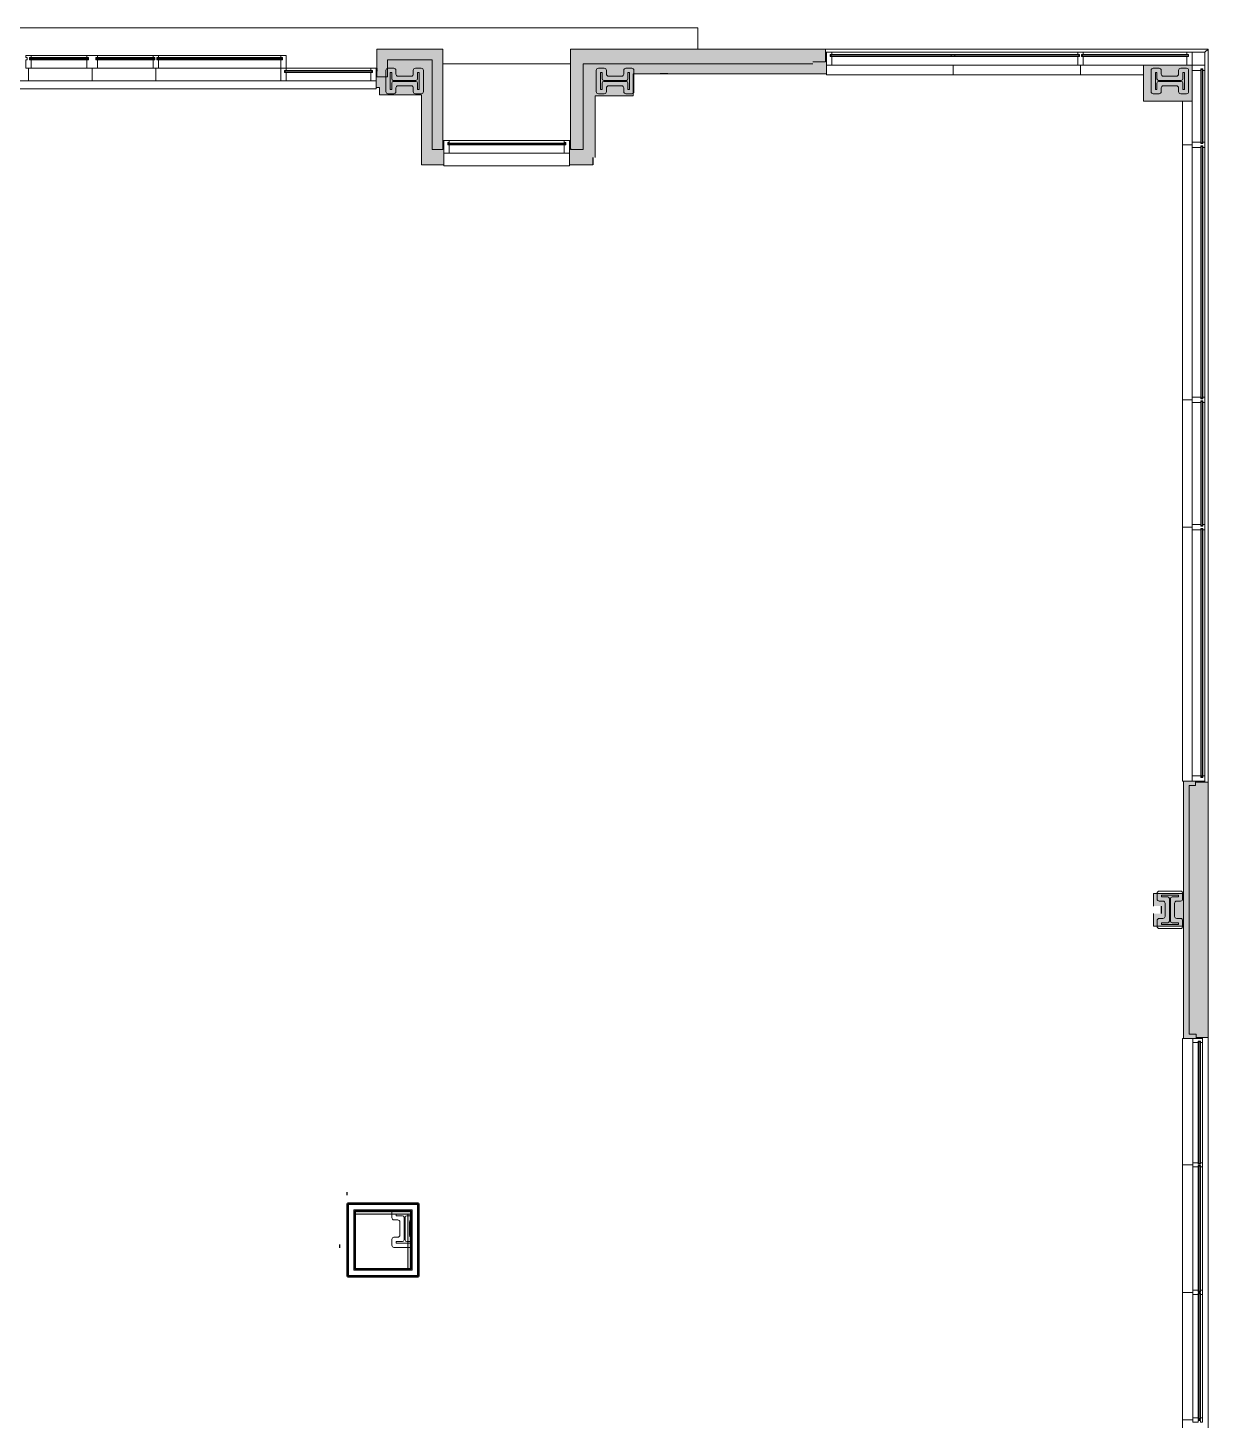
# Model space of a CAD drawing. Header units: inches. Extents: x 1724 to 4524, y -664 to 702.
# Drawn here: x 3969 to 4524, y 47 to 702 of the extents above; entities that cross this region are included whole.
import ezdxf

# ---------------------------------------------------------------- set-up
doc = ezdxf.new("R2010")
doc.units = ezdxf.units.IN
doc.header["$MEASUREMENT"] = 0
for name, color, linetype, lineweight in [('A-DOOR', 7, 'Continuous', 9), ('A-GENM', 7, 'Continuous', 9), ('A-WALL', 7, 'Continuous', 9), ('A-Wall-Patt', 7, 'Continuous', 9), ('B-BASE', 7, 'Continuous', 9), ('I-WALL', 2, 'Continuous', 13), ('NABCA_dwg', 8, 'Continuous', 9), ('NB-ROD-SEAL', 7, 'Continuous', 9), ('NB-WIND-EXT', 7, 'Continuous', 9), ('NB-WIND-MULL', 7, 'Continuous', 9), ('NB-WIND-SILL', 7, 'Continuous', 9)]:
    doc.layers.add(name, color=color, linetype=linetype, lineweight=lineweight)
pattern_1 = [(0, (0, 0), (30.72, 7.68), [1.267, -21.773, 1.267, -21.773, -122.88]), (0, (0, 0), (30.72, 7.68), [-46.08, 1.267, -44.813, 1.267, -21.773, -53.76]), (0, (0, 0), (30.72, 7.68), [-115.2, 1.267, -14.093, 1.267, -37.133]), (120, (11.52, 3.84), (-22.011075, 22.7643), [1.267, -21.773, 1.267, -21.773, -122.88]), (120, (11.52, 3.84), (-22.011075, 22.7643), [-46.08, 1.267, -44.813, 1.267, -21.773, -53.76]), (120, (11.52, 3.84), (-22.011075, 22.7643), [-115.2, 1.267, -14.093, 1.267, -37.133]), (240, (15.36, 19.2), (-8.708925, -30.4443), [1.267, -21.773, 1.267, -21.773, -122.88]), (240, (15.36, 19.2), (-8.708925, -30.4443), [-46.08, 1.267, -44.813, 1.267, -21.773, -53.76]), (240, (15.36, 19.2), (-8.708925, -30.4443), [-115.2, 1.267, -14.093, 1.267, -37.133])]

# ---------------------------------------------------------------- blocks, each defined once
blk = doc.blocks.new('NABCA_dwg_MA-2900-8th-120718_dwg-2391440-New Construction - Test Fit Plan-2421454-Existing - Survey')
at = {"layer": 'B-BASE'}
for points in [[(-5937.71, -2602.6), (-5937.71, -2591.1), (-5938.21, -2591.1), (-5938.21, -2548.1), (-5969.21, -2548.1), (-5969.21, -2557.1), (-5969.59, -2557.1), (-5969.59, -2566.23), (-5968.04, -2566.23), (-5968.04, -2569.6), (-5948.34, -2569.6), (-5948.34, -2602.6)], [(-5867.71, -2602.6), (-5867.71, -2599.1), (-5866.59, -2599.1), (-5866.59, -2570.15), (-5848.67, -2570.15), (-5848.67, -2559.73), (-5757.71, -2559.73), (-5757.71, -2549.6), (-5758.21, -2549.6), (-5758.21, -2548.1), (-5878.21, -2548.1), (-5878.21, -2591.1), (-5878.59, -2591.1), (-5878.59, -2602.6)], [(-5585.71, -2572.6), (-5585.71, -2555.6), (-5608.59, -2555.6), (-5608.59, -2572.6)], [(-5580.84, -3013.6), (-5580.84, -3013.1), (-5578.21, -3013.1), (-5578.21, -2893.1), (-5579.71, -2893.1), (-5579.71, -2892.6), (-5589.84, -2892.6), (-5589.84, -2945.35), (-5603.84, -2945.35), (-5603.84, -2951.35), (-5600.21, -2951.35), (-5600.21, -2954.85), (-5603.84, -2954.85), (-5603.84, -2960.85), (-5589.84, -2960.85), (-5589.84, -3013.6)], [(-5979.67, -3122.15), (-5979.54, -3122.15), (-5979.54, -3096.27), (-5954.71, -3096.27), (-5954.71, -3122.15), (-5953.21, -3122.15), (-5953.21, -3094.77), (-5979.67, -3094.77), (-5979.67, -3118.17)]]:
    blk.add_hatch(color=256, dxfattribs=at).paths.add_polyline_path(points, flags=0)
at = {"layer": 'A-DOOR', "color": 10, "lineweight": 30}
blk.add_line((-5983.17, -3087.39), (-5983.17, -3085.89), dxfattribs=at)
at = {"layer": 'A-GENM', "color": 10, "lineweight": 30}
blk.add_line((-5986.67, -3112.14), (-5986.67, -3110.64), dxfattribs=at)
at = {"layer": 'A-WALL', "color": 10, "lineweight": 30}
for p, q in [((-5832.46, -2559.73), (-5835.96, -2559.73)), ((-5867.71, -2599.1), (-5867.71, -2602.6)), ((-5600.21, -2954.85), (-5600.21, -2951.35))]:
    blk.add_line(p, q, dxfattribs=at)
at = {"layer": 'B-BASE'}
for p, q in [((-5755.59, -2551.4), (-5755.59, -2550.8)), ((-5699.09, -2551.4), (-5699.09, -2550.8)), ((-5697.34, -2551.4), (-5697.34, -2550.8)), ((-5639.09, -2551.4), (-5639.09, -2550.8)), ((-5637.34, -2551.4), (-5637.34, -2550.8)), ((-5964.04, -2557.1), (-5961.29, -2557.1)), ((-5959.29, -2560.85), (-5953.13, -2560.85)), ((-5952.13, -2558.6), (-5952.13, -2558.1)), ((-5952.13, -2559.85), (-5952.13, -2558.64)), ((-5951.13, -2557.1), (-5948.38, -2557.1)), ((-5947.38, -2558.1), (-5947.38, -2568.1)), ((-5938.21, -2555.1), (-5878.21, -2555.1)), ((-5866.04, -2568.1), (-5866.04, -2558.1)), ((-5865.04, -2557.1), (-5862.29, -2557.1)), ((-5861.29, -2558.1), (-5861.29, -2559.85)), ((-5860.29, -2560.85), (-5854.13, -2560.85)), ((-5853.13, -2559.85), (-5853.13, -2558.1)), ((-5852.13, -2557.1), (-5849.38, -2557.1)), ((-5698.21, -2555.6), (-5698.21, -2560.23)), ((-5638.21, -2555.6), (-5638.21, -2560.23)), ((-5605.04, -2568.1), (-5605.04, -2558.1)), ((-5604.04, -2557.1), (-5601.29, -2557.1)), ((-5600.29, -2558.1), (-5600.29, -2559.85)), ((-5599.29, -2560.85), (-5593.13, -2560.85)), ((-5592.13, -2559.85), (-5592.13, -2558.1)), ((-5591.13, -2557.1), (-5588.38, -2557.1)), ((-5587.38, -2558.1), (-5587.38, -2568.1)), ((-5581.51, -2557.73), (-5580.91, -2557.73)), ((-5579.71, -2555.6), (-5579.71, -2591.85)), ((-5961.54, -2562.85), (-5950.88, -2562.85)), ((-5950.88, -2563.35), (-5961.54, -2563.35)), ((-5960.29, -2566.35), (-5960.29, -2568.1)), ((-5953.13, -2565.35), (-5959.29, -2565.35)), ((-5952.13, -2568.1), (-5952.13, -2566.35)), ((-5862.54, -2562.85), (-5851.88, -2562.85)), ((-5851.88, -2563.35), (-5862.54, -2563.35)), ((-5861.29, -2566.35), (-5861.29, -2568.1)), ((-5854.13, -2565.35), (-5860.29, -2565.35)), ((-5853.13, -2568.1), (-5853.13, -2566.35)), ((-5601.54, -2562.85), (-5590.88, -2562.85)), ((-5590.88, -2563.35), (-5601.54, -2563.35)), ((-5600.29, -2566.35), (-5600.29, -2568.1)), ((-5593.13, -2565.35), (-5599.29, -2565.35)), ((-5592.13, -2568.1), (-5592.13, -2566.35)), ((-5961.29, -2569.1), (-5964.04, -2569.1)), ((-5948.38, -2569.1), (-5951.13, -2569.1)), ((-5862.29, -2569.1), (-5865.04, -2569.1)), ((-5849.38, -2569.1), (-5852.13, -2569.1)), ((-5601.29, -2569.1), (-5604.04, -2569.1)), ((-5588.38, -2569.1), (-5591.13, -2569.1)), ((-5590.34, -2572.6), (-5590.34, -2892.56)), ((-5935.59, -2592.3), (-5935.59, -2592.9)), ((-5935.21, -2591.1), (-5881.09, -2591.1)), ((-5880.71, -2592.9), (-5880.71, -2592.3)), ((-5585.71, -2593.1), (-5590.34, -2593.1)), ((-5581.51, -2592.23), (-5580.91, -2592.23)), ((-5581.51, -2593.98), (-5580.91, -2593.98)), ((-5585.71, -2594.35), (-5585.71, -2771.85)), ((-5579.71, -2594.35), (-5579.71, -2771.85)), ((-5585.71, -2713.1), (-5590.34, -2713.1)), ((-5581.51, -2712.23), (-5580.91, -2712.23)), ((-5581.51, -2713.98), (-5580.91, -2713.98)), ((-5585.71, -2773.1), (-5590.34, -2773.1)), ((-5581.51, -2772.23), (-5580.91, -2772.23)), ((-5581.51, -2773.98), (-5580.91, -2773.98)), ((-5602.21, -2948.02), (-5602.21, -2945.27)), ((-5601.21, -2944.27), (-5591.21, -2944.27)), ((-5590.21, -2945.27), (-5590.21, -2948.02)), ((-5599.46, -2949.02), (-5601.21, -2949.02)), ((-5598.46, -2956.18), (-5598.46, -2950.02)), ((-5593.96, -2950.02), (-5593.96, -2956.18)), ((-5591.21, -2949.02), (-5592.96, -2949.02)), ((-5602.21, -2960.93), (-5602.21, -2958.18)), ((-5601.21, -2957.18), (-5599.46, -2957.18)), ((-5592.96, -2957.18), (-5591.21, -2957.18)), ((-5590.21, -2958.18), (-5590.21, -2960.93)), ((-5591.21, -2961.93), (-5601.21, -2961.93)), ((-5590.34, -3013.6), (-5589.84, -3013.6)), ((-5582.64, -3014.85), (-5582.64, -3072.85)), ((-5582.04, -3014.85), (-5582.04, -3072.85)), ((-5582.04, -3072.48), (-5582.64, -3072.48)), ((-5585.34, -3073.1), (-5590.34, -3073.1)), ((-5585.71, -3073.1), (-5589.84, -3073.1)), ((-5585.34, -3074.1), (-5585.34, -3132.1)), ((-5582.64, -3073.35), (-5582.64, -3132.85)), ((-5582.04, -3073.73), (-5582.64, -3073.73)), ((-5582.04, -3073.35), (-5582.04, -3132.85)), ((-5580.84, -3074.1), (-5580.84, -3132.1)), ((-5962.21, -3098.02), (-5962.21, -3095.27)), ((-5956.46, -3108.43), (-5956.46, -3097.77)), ((-5955.96, -3097.77), (-5955.96, -3108.43)), ((-5953.21, -3097.02), (-5955.21, -3097.02)), ((-5959.46, -3099.02), (-5961.21, -3099.02)), ((-5958.46, -3106.18), (-5958.46, -3100.02)), ((-5953.96, -3100.02), (-5953.96, -3106.18)), ((-5962.21, -3110.93), (-5962.21, -3108.18)), ((-5961.21, -3107.18), (-5959.46, -3107.18)), ((-5955.21, -3109.18), (-5953.21, -3109.18)), ((-5953.21, -3111.93), (-5961.21, -3111.93)), ((-5954.71, -3111.93), (-5954.71, -3122.15)), ((-5585.34, -3133.1), (-5590.21, -3133.1)), ((-5585.34, -3134.1), (-5585.34, -3192.1)), ((-5582.04, -3132.48), (-5582.64, -3132.48)), ((-5582.64, -3133.35), (-5582.64, -3192.85)), ((-5582.04, -3133.73), (-5582.64, -3133.73)), ((-5582.04, -3133.35), (-5582.04, -3192.85)), ((-5580.84, -3134.1), (-5580.84, -3192.1)), ((-5585.34, -3193.1), (-5590.34, -3193.1)), ((-5582.04, -3192.48), (-5582.64, -3192.48))]:
    blk.add_line(p, q, dxfattribs=at)
at = {"layer": 'B-BASE', "flags": 128}
for points in [[(-5935.21, -3896.6), (-5935.21, -3904.1), (-8374.21, -3904.1), (-8374.21, -2881.08), (-8378.21, -2881.08), (-8378.21, -2538.1), (-5818.21, -2538.1), (-5818.21, -2548.1)], [(-5969.59, -2561.6), (-5969.59, -2566.23), (-5968.04, -2566.23), (-5968.04, -2569.6), (-5948.38, -2569.6), (-5968.04, -2569.6), (-5968.04, -2566.23), (-5969.59, -2566.23), (-5969.59, -2558.6), (-5969.59, -2557.1), (-5969.21, -2557.1), (-5969.21, -2548.1), (-5938.21, -2548.1), (-5938.21, -2591.1), (-5937.71, -2591.1), (-5937.71, -2593.6), (-5937.71, -2602.6), (-5948.34, -2602.6), (-5948.34, -2593.6), (-5948.34, -2569.6), (-5948.38, -2569.6), (-5948.34, -2569.6), (-5948.34, -2593.6), (-5948.34, -2602.6), (-5937.71, -2602.6), (-5937.71, -2594.6)], [(-5878.59, -2594.6), (-5878.59, -2602.6), (-5867.71, -2602.6), (-5878.59, -2602.6), (-5878.59, -2593.6), (-5878.59, -2591.1), (-5878.21, -2591.1), (-5878.21, -2548.1), (-5758.21, -2548.1), (-5578.21, -2548.1), (-5579.71, -2549.6)], [(-5764.21, -2554.1), (-5758.21, -2554.1), (-5758.21, -2548.1), (-5878.21, -2548.1), (-5878.21, -2593.6), (-5878.21, -2595.35), (-5872.21, -2595.35), (-5872.21, -2593.6), (-5872.21, -2555.1), (-5764.21, -2555.1)], [(-5758.21, -2548.1), (-5758.21, -2549.6), (-5757.71, -2549.6), (-5757.71, -2551.88), (-5757.71, -2555.6), (-5755.21, -2555.6), (-5755.21, -2551.88), (-5755.21, -2551.6), (-5755.96, -2551.6), (-5755.96, -2550.6), (-5755.21, -2550.6), (-5755.21, -2549.6), (-5699.46, -2549.6), (-5639.46, -2549.6)], [(-5578.21, -2548.1), (-5578.21, -2593.1), (-5578.21, -2893.1), (-5578.21, -2947.92), (-5578.21, -3013.1), (-5583.84, -3013.1), (-5578.21, -3013.1)], [(-5755.21, -2549.6), (-5757.71, -2549.6), (-5757.71, -2551.88), (-5757.71, -2559.73), (-5832.46, -2559.73), (-5757.71, -2559.73), (-5757.71, -2555.6)], [(-5636.96, -2555.6), (-5636.96, -2551.88), (-5636.96, -2551.6), (-5637.71, -2551.6), (-5637.71, -2550.6), (-5636.96, -2550.6), (-5636.96, -2549.6), (-5639.46, -2549.6), (-5639.46, -2550.6), (-5638.71, -2550.6), (-5638.71, -2551.6), (-5639.46, -2551.6), (-5639.46, -2551.88), (-5639.46, -2555.6), (-5698.21, -2555.6), (-5755.21, -2555.6)], [(-5585.71, -2549.6), (-5585.71, -2551.88), (-5585.71, -2555.6), (-5581.71, -2555.6), (-5579.71, -2555.6), (-5579.71, -2549.6), (-5585.71, -2549.6), (-5636.96, -2549.6)], [(-5965.04, -2568.1), (-5965.04, -2558.6), (-5965.04, -2558.1)], [(-5962.29, -2564.1), (-5962.29, -2567.1), (-5963.04, -2567.1), (-5963.04, -2559.1), (-5962.29, -2559.1), (-5962.29, -2562.1)], [(-5960.29, -2558.1), (-5960.29, -2558.6), (-5960.29, -2559.85)], [(-5950.13, -2562.1), (-5950.13, -2559.1), (-5949.38, -2559.1), (-5949.38, -2567.1), (-5950.13, -2567.1), (-5950.13, -2564.1)], [(-5863.29, -2564.1), (-5863.29, -2567.1), (-5864.04, -2567.1), (-5864.04, -2559.1), (-5863.29, -2559.1), (-5863.29, -2562.1)], [(-5851.13, -2562.1), (-5851.13, -2559.1), (-5850.38, -2559.1), (-5850.38, -2567.1), (-5851.13, -2567.1), (-5851.13, -2564.1)], [(-5848.38, -2558.1), (-5848.38, -2559.73), (-5848.38, -2568.1)], [(-5757.71, -2559.73), (-5757.71, -2560.23), (-5608.59, -2560.23)], [(-5639.46, -2555.6), (-5636.96, -2555.6), (-5585.71, -2555.6), (-5585.71, -2591.85)], [(-5602.29, -2564.1), (-5602.29, -2567.1), (-5603.04, -2567.1), (-5603.04, -2559.1), (-5602.29, -2559.1), (-5602.29, -2562.1)], [(-5590.13, -2562.1), (-5590.13, -2559.1), (-5589.38, -2559.1), (-5589.38, -2567.1), (-5590.13, -2567.1), (-5590.13, -2564.1)], [(-5935.21, -2597.1), (-5881.09, -2597.1), (-5881.09, -2593.6), (-5881.09, -2593.1), (-5880.34, -2593.1), (-5880.34, -2592.1), (-5881.09, -2592.1), (-5881.09, -2591.1), (-5878.59, -2591.1), (-5878.59, -2593.6), (-5878.59, -2597.1), (-5881.09, -2597.1)], [(-5878.59, -2602.6), (-5878.59, -2603.1), (-5937.71, -2603.1), (-5937.71, -2602.6)], [(-5583.84, -3013.6), (-5583.84, -3011.6), (-5587.21, -3011.6), (-5587.21, -2947.92), (-5587.21, -2894.6), (-5584.21, -2894.6), (-5584.21, -2893.1), (-5581.71, -2893.1), (-5578.21, -2893.1), (-5578.21, -2947.92), (-5578.21, -3013.1), (-5578.21, -2893.1), (-5579.71, -2893.1), (-5579.71, -2892.6), (-5581.71, -2892.6), (-5585.71, -2892.6), (-5585.71, -2890.1), (-5585.71, -2774.35), (-5585.71, -2801.85)], [(-5579.71, -2801.85), (-5579.71, -2774.35), (-5579.71, -2890.1), (-5579.71, -2892.6), (-5581.71, -2892.6), (-5585.71, -2892.6), (-5585.71, -2890.1), (-5581.71, -2890.1), (-5581.71, -2890.85), (-5580.71, -2890.85), (-5580.71, -2890.1), (-5579.71, -2890.1), (-5580.71, -2890.1)], [(-5589.84, -2892.6), (-5590.3, -2892.6), (-5589.84, -2892.6), (-5589.84, -2945.35), (-5603.84, -2945.35), (-5603.84, -2951.35), (-5603.84, -2945.35), (-5589.84, -2945.35), (-5589.84, -2892.6), (-5589.84, -2947.92), (-5589.84, -3013.6), (-5585.34, -3013.6), (-5589.84, -3013.6), (-5589.84, -2960.85), (-5603.84, -2960.85), (-5603.84, -2954.85), (-5603.84, -2960.85), (-5589.84, -2960.85), (-5589.84, -3013.6), (-5582.84, -3013.6), (-5580.84, -3013.6), (-5580.84, -3013.1), (-5578.21, -3013.1), (-5578.21, -3673.1)], [(-5579.71, -2890.1), (-5579.71, -2892.6), (-5581.71, -2892.6), (-5589.83, -2892.6), (-5585.71, -2892.6), (-5589.83, -2892.6)], [(-5583.84, -3013.1), (-5583.84, -3011.6), (-5587.21, -3011.6), (-5587.21, -2947.92), (-5587.21, -2894.6), (-5584.21, -2894.6), (-5584.21, -2893.1)], [(-5580.71, -2890.09), (-5581.71, -2890.09), (-5585.71, -2890.09), (-5585.71, -2892.59)], [(-5584.21, -2892.6), (-5584.21, -2893.1), (-5581.71, -2893.1), (-5578.21, -2893.1)], [(-5585.34, -3313.1), (-5590.34, -3313.1), (-5590.34, -3013.61)], [(-5585.34, -3072.1), (-5585.34, -3015.6), (-5585.34, -3013.6), (-5582.84, -3013.6), (-5580.84, -3013.6), (-5580.84, -3015.6), (-5580.84, -3072.1)], [(-5585.34, -3015.6), (-5582.86, -3015.6), (-5585.34, -3015.6), (-5585.34, -3013.6), (-5582.84, -3013.6), (-5580.84, -3013.6), (-5580.84, -3015.6), (-5581.84, -3015.6), (-5581.84, -3014.85), (-5582.84, -3014.85), (-5582.84, -3015.6)], [(-5581.84, -3072.85), (-5581.84, -3072.1), (-5580.84, -3072.1), (-5580.84, -3074.1), (-5581.84, -3074.1), (-5581.84, -3073.35), (-5582.84, -3073.35), (-5582.84, -3074.1), (-5585.34, -3074.1), (-5585.34, -3072.1), (-5582.84, -3072.1), (-5582.84, -3072.85), (-5582.84, -3015.6), (-5582.84, -3014.85), (-5581.84, -3014.85), (-5581.84, -3015.6)], [(-5580.84, -3015.6), (-5581.84, -3015.6), (-5581.84, -3072.85), (-5582.84, -3072.85)], [(-5582.84, -3074.1), (-5582.84, -3132.85), (-5582.84, -3132.1), (-5585.34, -3132.1), (-5585.34, -3134.1), (-5582.84, -3134.1), (-5582.84, -3133.35), (-5581.84, -3133.35), (-5581.84, -3134.1), (-5580.84, -3134.1), (-5580.84, -3132.1), (-5581.84, -3132.1), (-5581.84, -3132.85)], [(-5581.84, -3074.1), (-5581.84, -3132.85), (-5582.84, -3132.85)], [(-5979.54, -3122.15), (-5979.54, -3096.27), (-5954.71, -3096.27), (-5954.71, -3122.15)], [(-5979.54, -3122.15), (-5979.54, -3096.27), (-5962.21, -3096.27)], [(-5957.21, -3097.02), (-5960.21, -3097.02), (-5960.21, -3096.27), (-5953.21, -3096.27)], [(-5953.21, -3109.93), (-5960.21, -3109.93), (-5960.21, -3109.18), (-5957.21, -3109.18)], [(-5582.84, -3134.1), (-5582.84, -3192.85), (-5582.84, -3192.1), (-5585.34, -3192.1), (-5585.34, -3194.1), (-5582.84, -3194.1), (-5582.84, -3193.35), (-5581.84, -3193.35), (-5581.84, -3194.1), (-5580.84, -3194.1), (-5580.84, -3192.1), (-5581.84, -3192.1), (-5581.84, -3192.85)], [(-5581.84, -3134.1), (-5581.84, -3192.85), (-5582.84, -3192.85)]]:
    blk.add_lwpolyline(points, dxfattribs=at)
for points in [[(-5969.21, -2558.6), (-5969.21, -2561.1), (-5964.21, -2561.1), (-5964.21, -2558.6), (-5964.21, -2553.1), (-5943.21, -2553.1), (-5943.21, -2593.6), (-5943.21, -2595.35), (-5938.21, -2595.35), (-5938.21, -2593.6), (-5938.21, -2548.1), (-5969.21, -2548.1)], [(-5588.21, -2550.6), (-5587.46, -2550.6), (-5587.46, -2551.6), (-5588.21, -2551.6), (-5588.21, -2551.88), (-5588.21, -2555.6), (-5585.71, -2555.6), (-5585.71, -2551.88), (-5585.71, -2549.6), (-5588.21, -2549.6)], [(-5866.59, -2599.1), (-5866.59, -2570.15), (-5848.67, -2570.15), (-5848.67, -2559.73), (-5835.96, -2559.73), (-5848.67, -2559.73), (-5848.67, -2570.15), (-5866.59, -2570.15)], [(-5585.71, -2572.6), (-5608.59, -2572.6), (-5608.59, -2555.6), (-5585.71, -2555.6), (-5608.59, -2555.6), (-5608.59, -2572.6), (-5585.71, -2572.6), (-5585.71, -2555.6)], [(-5580.71, -2558.1), (-5580.71, -2557.35), (-5581.71, -2557.35), (-5581.71, -2558.1), (-5585.71, -2558.1), (-5585.71, -2555.6), (-5581.71, -2555.6), (-5579.71, -2555.6), (-5579.71, -2558.1)], [(-5935.21, -2593.6), (-5935.21, -2597.1), (-5937.71, -2597.1), (-5937.71, -2593.6), (-5937.71, -2591.1), (-5935.21, -2591.1), (-5935.21, -2592.1), (-5935.96, -2592.1), (-5935.96, -2593.1), (-5935.21, -2593.1)], [(-5581.71, -2592.6), (-5581.71, -2591.85), (-5585.71, -2591.85), (-5585.71, -2594.35), (-5581.71, -2594.35), (-5581.71, -2593.6), (-5580.71, -2593.6), (-5580.71, -2594.35), (-5579.71, -2594.35), (-5579.71, -2591.85), (-5580.71, -2591.85), (-5580.71, -2592.6)], [(-5581.71, -2713.6), (-5581.71, -2714.35), (-5585.71, -2714.35), (-5585.71, -2711.85), (-5581.71, -2711.85), (-5581.71, -2712.6), (-5580.71, -2712.6), (-5580.71, -2711.85), (-5579.71, -2711.85), (-5579.71, -2714.35), (-5580.71, -2714.35), (-5580.71, -2713.6)], [(-5581.71, -2772.6), (-5581.71, -2771.85), (-5585.71, -2771.85), (-5585.71, -2774.35), (-5581.71, -2774.35), (-5581.71, -2773.6), (-5580.71, -2773.6), (-5580.71, -2774.35), (-5579.71, -2774.35), (-5579.71, -2771.85), (-5580.71, -2771.85), (-5580.71, -2772.6)], [(-5580.91, -2890.48), (-5581.51, -2890.48)], [(-5595.21, -2947.02), (-5592.21, -2947.02), (-5592.21, -2946.27), (-5600.21, -2946.27), (-5592.21, -2946.27), (-5592.21, -2947.02)], [(-5600.21, -2946.27), (-5600.21, -2947.02), (-5597.21, -2947.02), (-5600.21, -2947.02)], [(-5596.46, -2947.77), (-5596.46, -2958.43)], [(-5595.96, -2958.43), (-5595.96, -2947.77)], [(-5597.21, -2959.18), (-5600.21, -2959.18), (-5600.21, -2959.93), (-5592.21, -2959.93), (-5592.21, -2959.18), (-5595.21, -2959.18), (-5592.21, -2959.18), (-5592.21, -2959.93), (-5600.21, -2959.93), (-5600.21, -2959.18)], [(-5582.64, -3015.23), (-5582.04, -3015.23)]]:
    blk.add_lwpolyline(points, close=True, dxfattribs=at)
at = {"layer": 'B-BASE'}
for centre, radius, start, end in [((-5757.98, -2551.56), 0.419, 236.64777, 309.97822), ((-5757.98, -2551.69), 0.419, 236.64777, 309.97822), ((-5757.98, -2551.86), 0.419, 236.64777, 309.97822), ((-5757.98, -2552.05), 0.419, 236.64777, 309.97822), ((-5757.98, -2552.28), 0.419, 236.64777, 309.97822), ((-5964.04, -2558.1), 1, 90, 180), ((-5961.29, -2558.1), 1, 0, 90), ((-5959.29, -2559.85), 1, 180, 270), ((-5953.13, -2559.85), 1, 270, 0), ((-5951.13, -2558.1), 1, 90, 180), ((-5948.38, -2558.1), 1, 0, 90), ((-5865.04, -2558.1), 1, 90, 180), ((-5862.29, -2558.1), 1, 0, 90), ((-5860.29, -2559.85), 1, 180, 270), ((-5854.13, -2559.85), 1, 270, 0), ((-5852.13, -2558.1), 1, 90, 180), ((-5849.38, -2558.1), 1, 0, 90), ((-5604.04, -2558.1), 1, 90, 180), ((-5601.29, -2558.1), 1, 0, 90), ((-5599.29, -2559.85), 1, 180, 270), ((-5593.13, -2559.85), 1, 270, 0), ((-5591.13, -2558.1), 1, 90, 180), ((-5588.38, -2558.1), 1, 0, 90), ((-5961.54, -2562.1), 0.75, 180, 270), ((-5961.54, -2564.1), 0.75, 90, 180), ((-5959.29, -2566.35), 1, 90, 180), ((-5953.13, -2566.35), 1, 0, 90), ((-5950.88, -2562.1), 0.75, 270, 0), ((-5950.88, -2564.1), 0.75, 0, 90), ((-5862.54, -2562.1), 0.75, 180, 270), ((-5862.54, -2564.1), 0.75, 90, 180), ((-5860.29, -2566.35), 1, 90, 180), ((-5854.13, -2566.35), 1, 0, 90), ((-5851.88, -2562.1), 0.75, 270, 0), ((-5851.88, -2564.1), 0.75, 0, 90), ((-5601.54, -2562.1), 0.75, 180, 270), ((-5601.54, -2564.1), 0.75, 90, 180), ((-5599.29, -2566.35), 1, 90, 180), ((-5593.13, -2566.35), 1, 0, 90), ((-5590.88, -2562.1), 0.75, 270, 0), ((-5590.88, -2564.1), 0.75, 0, 90), ((-5964.04, -2568.1), 1, 180, 270), ((-5961.29, -2568.1), 1, 270, 0), ((-5951.13, -2568.1), 1, 180, 270), ((-5948.38, -2568.1), 1, 270, 0), ((-5865.04, -2568.1), 1, 180, 270), ((-5862.29, -2568.1), 1, 270, 0), ((-5852.13, -2568.1), 1, 180, 270), ((-5849.38, -2568.1), 1, 270, 315), ((-5849.38, -2568.1), 1, 315, 0), ((-5604.04, -2568.1), 1, 180, 270), ((-5601.29, -2568.1), 1, 270, 0), ((-5591.13, -2568.1), 1, 180, 270), ((-5588.38, -2568.1), 1, 270, 0), ((-5937.98, -2593.14), 0.419, 236.64777, 309.97822), ((-5937.98, -2593.27), 0.419, 236.64777, 307.41372), ((-5937.98, -2593.44), 0.419, 236.64777, 309.97822), ((-5937.98, -2593.63), 0.419, 236.64777, 309.97822), ((-5937.98, -2593.86), 0.419, 236.64777, 309.97822), ((-5878.39, -2593.3), 0.255, 217.96973, 313.20325), ((-5878.39, -2593.61), 0.255, 217.96973, 313.20325), ((-5878.39, -2593.8), 0.255, 217.96973, 313.20325), ((-5878.39, -2594.03), 0.255, 217.96973, 313.20325), ((-5878.39, -2593.44), 0.255, 221.30391, 313.20325), ((-5582.52, -2892.87), 0.419, 140.02178, 213.35223), ((-5582.29, -2892.87), 0.419, 140.02178, 213.35223), ((-5582.1, -2892.87), 0.419, 140.02178, 213.35223), ((-5581.93, -2892.87), 0.419, 140.02178, 213.35223), ((-5581.79, -2892.87), 0.419, 140.02178, 213.35223), ((-5601.21, -2945.27), 1, 90, 180), ((-5601.21, -2948.02), 1, 180, 270), ((-5597.21, -2947.77), 0.75, 0, 90), ((-5597.21, -2947.77), 0.75, 0, 90), ((-5595.21, -2947.77), 0.75, 90, 180), ((-5595.21, -2947.77), 0.75, 90, 180), ((-5591.21, -2945.27), 1, 0, 90), ((-5591.21, -2948.02), 1, 270, 0), ((-5599.46, -2950.02), 1, 0, 90), ((-5592.96, -2950.02), 1, 90, 180), ((-5601.21, -2958.18), 1, 90, 180), ((-5601.21, -2960.93), 1, 180, 270), ((-5599.46, -2956.18), 1, 270, 0), ((-5597.21, -2958.43), 0.75, 270, 0), ((-5597.21, -2958.43), 0.75, 270, 0), ((-5595.21, -2958.43), 0.75, 180, 270), ((-5595.21, -2958.43), 0.75, 180, 270), ((-5592.96, -2956.18), 1, 180, 270), ((-5591.21, -2958.18), 1, 0, 90), ((-5591.21, -2960.93), 1, 270, 0), ((-5582.02, -3013.33), 0.419, 146.64777, 219.97822), ((-5581.79, -3013.33), 0.419, 146.64777, 219.97822), ((-5581.6, -3013.33), 0.419, 146.64777, 219.97822), ((-5581.43, -3013.33), 0.419, 146.64777, 219.97822), ((-5581.29, -3013.33), 0.419, 146.64777, 219.97822), ((-5961.21, -3095.27), 1, 148.18019, 180), ((-5961.21, -3098.02), 1, 180, 270), ((-5957.21, -3097.77), 0.75, 0, 90), ((-5955.21, -3097.77), 0.75, 90, 180), ((-5959.46, -3100.02), 1, 0, 90), ((-5952.96, -3100.02), 1, 106.069, 180), ((-5961.21, -3108.18), 1, 90, 180), ((-5961.21, -3110.93), 1, 180, 270), ((-5959.46, -3106.18), 1, 270, 0), ((-5957.21, -3108.43), 0.75, 270, 0), ((-5955.21, -3108.43), 0.75, 180, 270), ((-5952.96, -3106.18), 1, 180, 253.931)]:
    blk.add_arc(centre, radius, start, end, dxfattribs=at)
for centre, major_axis in [((-5757.97, -2553.11), (0, 0.333)), ((-5937.97, -2594.7), (0, 0.333)), ((-5878.33, -2594.7), (0, 0.333)), ((-5583.35, -2892.86), (0.333, 0)), ((-5582.85, -3013.35), (0.333, 0))]:
    blk.add_ellipse(centre, major_axis=major_axis, ratio=0.724983, dxfattribs=at)
at = {"layer": 'NB-ROD-SEAL'}
for centre in [(-5969.32, -2556.78), (-5969.32, -2556.92), (-5969.32, -2557.08), (-5969.32, -2557.28), (-5969.32, -2557.5)]:
    blk.add_arc(centre, 0.419, 230.02178, 303.35223, dxfattribs=at)
blk.add_ellipse((-5969.33, -2558.21), major_axis=(0, 0.333), ratio=0.724983, dxfattribs=at)
at = {"layer": 'NB-WIND-EXT'}
for p, q in [((-6104.96, -2552.1), (-6132.71, -2552.1)), ((-6104.96, -2552.3), (-6132.71, -2552.3)), ((-6104.96, -2552.9), (-6132.71, -2552.9)), ((-6104.96, -2553.1), (-6132.71, -2553.1)), ((-6132.34, -2552.9), (-6132.34, -2552.3)), ((-6105.34, -2552.9), (-6105.34, -2552.3)), ((-6101.46, -2552.1), (-6073.71, -2552.1)), ((-6101.46, -2552.3), (-6073.71, -2552.3)), ((-6101.46, -2552.9), (-6073.71, -2552.9)), ((-6101.46, -2553.1), (-6073.71, -2553.1)), ((-6101.09, -2552.9), (-6101.09, -2552.3)), ((-6074.09, -2552.9), (-6074.09, -2552.3)), ((-6072.71, -2552.1), (-6014.46, -2552.1)), ((-6072.71, -2552.3), (-6013.71, -2552.3)), ((-6072.71, -2552.9), (-6013.71, -2552.9)), ((-6072.71, -2553.1), (-6014.46, -2553.1)), ((-6072.34, -2552.9), (-6072.34, -2552.3)), ((-6014.09, -2552.9), (-6014.09, -2552.3)), ((-5587.46, -2550.8), (-5637.71, -2550.8)), ((-5587.46, -2551.4), (-5637.71, -2551.4)), ((-5588.21, -2550.6), (-5636.96, -2550.6)), ((-5588.21, -2551.6), (-5636.96, -2551.6)), ((-6012.71, -2558.3), (-5971.34, -2558.3)), ((-6012.71, -2558.9), (-5971.34, -2558.9)), ((-6011.96, -2558.1), (-5971.34, -2558.1)), ((-6011.96, -2559.1), (-5971.34, -2559.1)), ((-5581.71, -2558.1), (-5581.71, -2592.6)), ((-5581.51, -2557.35), (-5581.51, -2592.6)), ((-5580.91, -2557.35), (-5580.91, -2592.6)), ((-5580.71, -2558.1), (-5580.71, -2591.85)), ((-5935.96, -2592.3), (-5880.34, -2592.3)), ((-5935.96, -2592.9), (-5880.34, -2592.9)), ((-5935.21, -2593.1), (-5881.09, -2593.1)), ((-5921.46, -2593.1), (-5880.34, -2593.1)), ((-5581.51, -2593.6), (-5581.51, -2712.6)), ((-5580.91, -2593.6), (-5580.91, -2712.6)), ((-5581.71, -2594.35), (-5581.71, -2712.6)), ((-5580.71, -2594.35), (-5580.71, -2712.6)), ((-5581.71, -2713.6), (-5581.71, -2772.6)), ((-5581.51, -2713.6), (-5581.51, -2772.6)), ((-5580.91, -2713.6), (-5580.91, -2772.6)), ((-5580.71, -2713.6), (-5580.71, -2771.85)), ((-5581.71, -2802.6), (-5581.71, -2773.6))]:
    blk.add_line(p, q, dxfattribs=at)
at = {"layer": 'NB-WIND-EXT', "flags": 128}
for points in [[(-5755.96, -2550.8), (-5698.71, -2550.8), (-5638.71, -2550.8)], [(-5755.96, -2551.4), (-5697.71, -2551.4), (-5638.71, -2551.4)], [(-5755.21, -2550.6), (-5699.46, -2550.6), (-5639.46, -2550.6)], [(-5755.21, -2551.6), (-5699.46, -2551.6), (-5639.46, -2551.6)], [(-6012.34, -2558.9), (-6012.34, -2558.6), (-6012.34, -2558.3)], [(-5971.71, -2558.3), (-5971.71, -2558.6), (-5971.71, -2558.9)], [(-5585.71, -2890.1), (-5581.71, -2890.1), (-5581.71, -2774.35)], [(-5580.71, -2802.6), (-5580.71, -2774.35), (-5580.71, -2890.1), (-5580.71, -2890.85), (-5581.71, -2890.85), (-5581.71, -2890.1)], [(-5581.51, -2802.6), (-5581.51, -2773.6), (-5581.51, -2890.85)], [(-5580.91, -2802.6), (-5580.91, -2773.6), (-5580.91, -2890.85)]]:
    blk.add_lwpolyline(points, dxfattribs=at)
at = {"layer": 'NB-WIND-MULL', "flags": 128}
for points in [[(-6132.71, -2553.1), (-6132.71, -2552.1), (-6131.96, -2552.1), (-6131.96, -2551.1), (-6134.46, -2551.1), (-6134.46, -2552.1), (-6133.71, -2552.1), (-6133.71, -2553.1), (-6134.46, -2553.1), (-6134.46, -2557.1), (-6131.96, -2557.1), (-6131.96, -2553.1)], [(-6104.96, -2553.1), (-6104.96, -2552.1), (-6105.71, -2552.1), (-6105.71, -2551.1), (-6100.71, -2551.1), (-6100.71, -2552.1), (-6101.46, -2552.1), (-6101.46, -2553.1), (-6100.71, -2553.1), (-6100.71, -2557.1), (-6105.71, -2557.1), (-6105.71, -2553.1)], [(-6073.71, -2553.1), (-6073.71, -2552.1), (-6074.46, -2552.1), (-6074.46, -2551.1), (-6071.96, -2551.1), (-6071.96, -2552.1), (-6072.71, -2552.1), (-6072.71, -2553.1), (-6071.96, -2553.1), (-6071.96, -2557.1), (-6074.46, -2557.1), (-6074.46, -2553.1)], [(-6014.46, -2551.1), (-6014.46, -2552.1), (-6013.71, -2552.1), (-6013.71, -2553.1), (-6014.46, -2553.1), (-6014.46, -2557.1), (-6011.96, -2557.1), (-6011.96, -2551.1)], [(-6011.96, -2557.1), (-6011.96, -2558.1), (-6012.71, -2558.1), (-6012.71, -2558.6), (-6012.71, -2559.1), (-6011.96, -2559.1), (-6011.96, -2563.1), (-6014.46, -2563.1), (-6014.46, -2558.6), (-6014.46, -2557.1)], [(-5972.09, -2557.1), (-5972.09, -2558.1), (-5971.34, -2558.1), (-5971.34, -2558.6), (-5971.34, -2559.1), (-5972.09, -2559.1), (-5972.09, -2563.1), (-5969.59, -2563.1), (-5969.59, -2558.6), (-5969.59, -2557.1)]]:
    blk.add_lwpolyline(points, close=True, dxfattribs=at)
at = {"layer": 'NB-WIND-SILL'}
for p, q in [((-6105.71, -2551.1), (-6131.96, -2551.1)), ((-6100.71, -2551.1), (-6074.46, -2551.1)), ((-6071.97, -2551.1), (-6014.46, -2551.1)), ((-6105.71, -2557.1), (-6131.96, -2557.1)), ((-6100.71, -2557.1), (-6074.46, -2557.1)), ((-6071.97, -2557.1), (-6014.46, -2557.1)), ((-6011.96, -2557.1), (-5972.09, -2557.1)), ((-6234.34, -2563.1), (-5972.09, -2563.1))]:
    blk.add_line(p, q, dxfattribs=at)
at = {"layer": 'NB-WIND-SILL', "flags": 128}
for points in [[(-6133.21, -2557.1), (-6133.21, -2558.6), (-6133.21, -2563.1)], [(-6103.21, -2557.1), (-6103.21, -2558.6), (-6103.21, -2557.1), (-6103.21, -2558.6), (-6103.21, -2561.1), (-6103.21, -2558.6), (-6103.21, -2563.1)], [(-6073.21, -2557.1), (-6073.21, -2558.6), (-6073.21, -2563.1)], [(-5969.59, -2566.23), (-5969.59, -2566.73), (-6236.84, -2566.73), (-6236.84, -2566.23)]]:
    blk.add_lwpolyline(points, dxfattribs=at)
blk = doc.blocks.new('NABCA_dwg-2391440-Existing - Survey')
blk.add_blockref('NABCA_dwg_MA-2900-8th-120718_dwg-2391440-New Construction - Test Fit Plan-2421454-Existing - Survey', (10102.48, 3240.5))

msp = doc.modelspace()

# ---------------------------------------------------------------- hatches: boundary and pattern name
at = {"layer": 'A-Wall-Patt'}
h = msp.add_hatch(dxfattribs=at)
h.set_pattern_fill('FP_1', color=256, style=0, pattern_type=2)
h.set_pattern_definition(pattern_1)
h.paths.add_polyline_path([(4149.27, 145.73), (4149.77, 145.73), (4149.77, 146.23), (4122.32, 146.23), (4122.32, 145.73), (4122.82, 145.73)], flags=0)
h = msp.add_hatch(dxfattribs=at)
h.set_pattern_fill('FP_1', color=256, style=0, pattern_type=2)
h.set_pattern_definition(pattern_1)
h.paths.add_polyline_path([(4149.77, 117.85), (4149.77, 145.73), (4149.27, 145.73), (4149.27, 117.85)], flags=0)
h = msp.add_hatch(dxfattribs=at)
h.set_pattern_fill('FP_1', color=256, style=0, pattern_type=2)
h.set_pattern_definition(pattern_1)
h.paths.add_polyline_path([(4152.27, 114.85), (4152.77, 114.85), (4152.77, 148.73), (4152.27, 148.73), (4152.27, 115.35)], flags=0)
h = msp.add_hatch(dxfattribs=at)
h.set_pattern_fill('FP_1', color=256, style=0, pattern_type=2)
h.set_pattern_definition(pattern_1)
h.paths.add_polyline_path([(4149.27, 114.85), (4152.27, 114.85), (4152.27, 115.35), (4119.32, 115.35), (4119.32, 114.85)], flags=0)

# ---------------------------------------------------------------- linework, layer by layer
at = {"layer": 'A-WALL', "lineweight": 13}
for p, q in [((4152.27, 148.73), (4119.82, 148.73)), ((4119.82, 148.73), (4119.82, 115.35)), ((4149.77, 146.23), (4122.32, 146.23)), ((4122.32, 146.23), (4122.32, 117.85)), ((4149.77, 117.85), (4149.77, 146.23)), ((4152.27, 115.35), (4152.27, 148.73)), ((4119.82, 115.35), (4152.27, 115.35)), ((4122.32, 117.85), (4149.77, 117.85))]:
    msp.add_line(p, q, dxfattribs=at)
at = {"layer": 'I-WALL', "lineweight": 50}
for p, q in [((4152.77, 149.23), (4119.32, 149.23)), ((4119.32, 149.23), (4119.32, 114.85)), ((4122.82, 145.73), (4149.27, 145.73)), ((4122.82, 118.35), (4122.82, 145.73)), ((4149.27, 145.73), (4149.27, 118.35)), ((4152.77, 114.85), (4152.77, 149.23)), ((4149.27, 118.35), (4122.82, 118.35)), ((4119.32, 114.85), (4152.77, 114.85))]:
    msp.add_line(p, q, dxfattribs=at)

# ---------------------------------------------------------------- block references
at = {"layer": 'NABCA_dwg', "color": 7}
msp.add_blockref('NABCA_dwg-2391440-Existing - Survey', (0, 0), dxfattribs=at)

doc.saveas('drawing.dxf')
